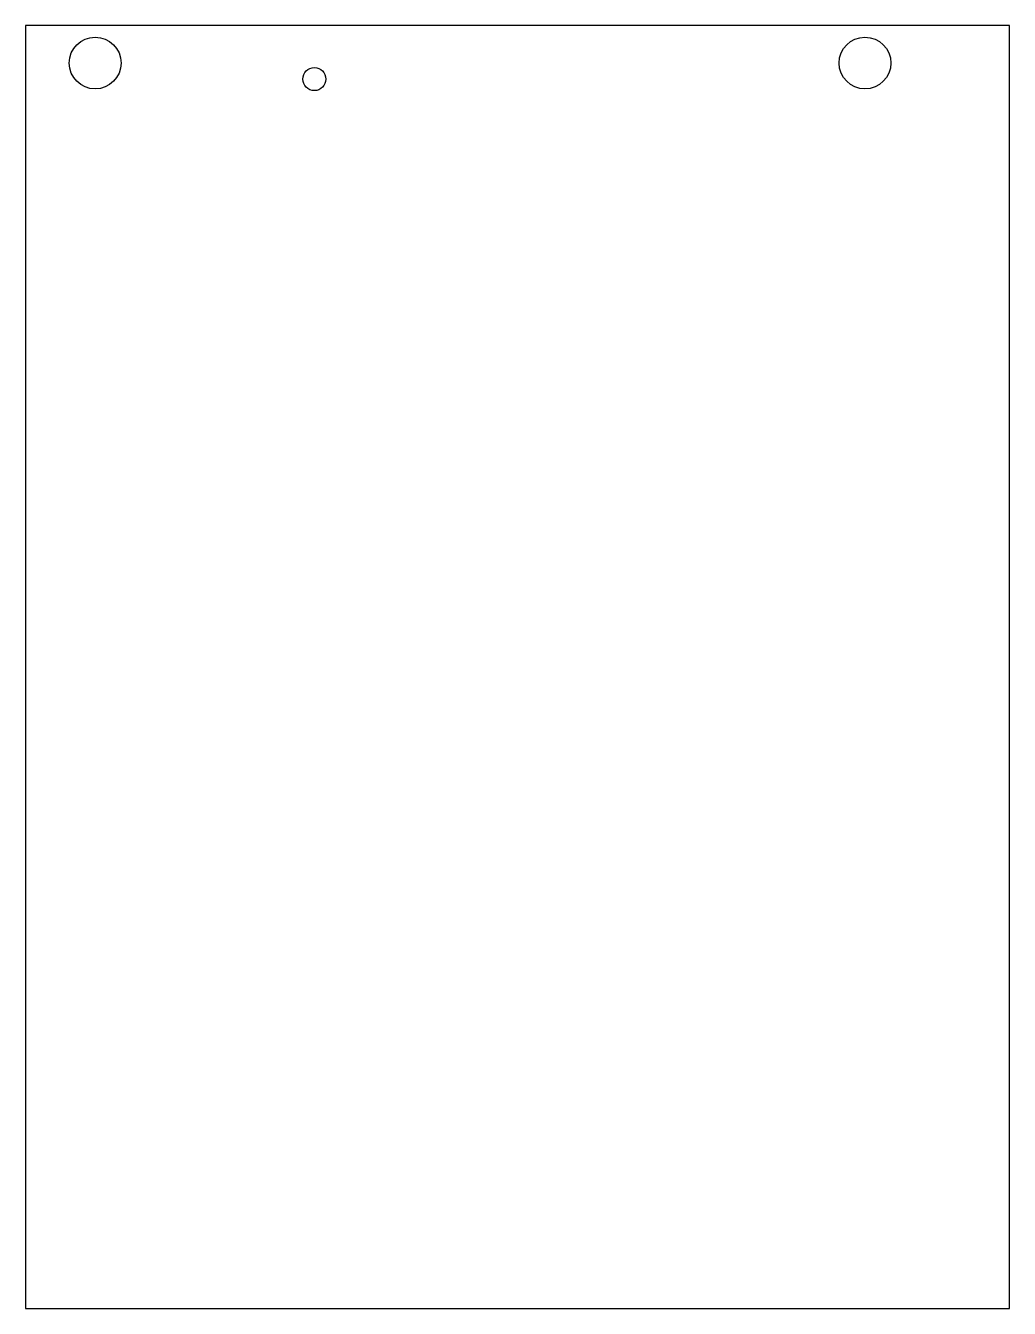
# Model space of a CAD drawing. Header units: millimetres. Extents: x 0 to 920, y 0 to 1200.
import ezdxf

# ---------------------------------------------------------------- set-up
doc = ezdxf.new("R2010")
doc.units = ezdxf.units.MM
doc.layers.add('CUT_HOLES', color=7, linetype='Continuous')
doc.layers.add('CUT_OUTER', color=7, linetype='Continuous')

msp = doc.modelspace()

# ---------------------------------------------------------------- linework, layer by layer
at = {"layer": 'CUT_HOLES'}
for centre, radius in [((65, 1165.1), 24.2), ((785, 1165.1), 24.2), ((270, 1150.1), 10.8)]:
    msp.add_circle(centre, radius, dxfattribs=at)
at = {"layer": 'CUT_OUTER'}
msp.add_lwpolyline([(0, 0), (920, 0), (920, 1200.1), (0, 1200.1)], close=True, dxfattribs=at)

doc.saveas('drawing.dxf')
